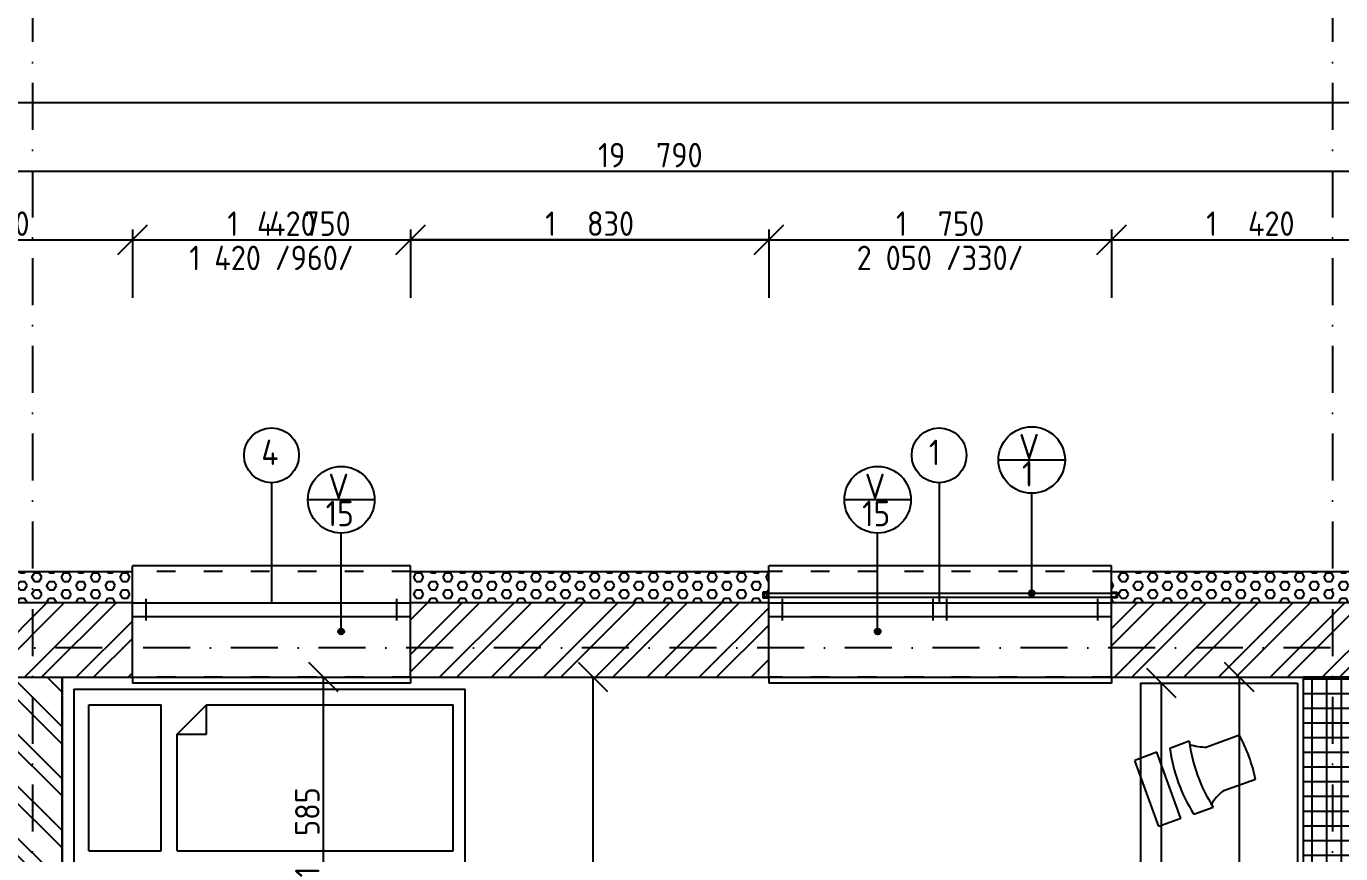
# Model space of a CAD drawing. Extents: x 4511820 to 5180432, y -1526536 to -944957.
# Drawn here: x 5014158 to 5020872, y -1246085 to -1241859 of the extents above; entities that cross this region are included whole.
import ezdxf

# ---------------------------------------------------------------- set-up
doc = ezdxf.new("R2010")
doc.units = 0
doc.header["$MEASUREMENT"] = 0
doc.linetypes.add('ACAD_ISO03W100', pattern=[30, 12, -18])
doc.linetypes.add('BODKOCIARKOVANA_3', pattern=[5.6, 3, -1.3, 0, -1.3])
doc.layers.get('0').update_dxf_attribs({"linetype": 'CONTINUOUS'})
doc.layers.get('Defpoints').update_dxf_attribs({"color": 61, "linetype": 'CONTINUOUS'})
for name, color, linetype in [('KÓTY', 4, 'CONTINUOUS'), ('MÚRY', 1, 'CONTINUOUS'), ('OKNÁ', 143, 'CONTINUOUS'), ('osi', 253, 'CONTINUOUS'), ('Plochy', 41, 'CONTINUOUS'), ('TENKÁ', 7, 'CONTINUOUS'), ('ZARIADENIE', 47, 'CONTINUOUS'), ('ŠRAFY', 82, 'CONTINUOUS')]:
    doc.layers.add(name, color=color, linetype=linetype)
doc.styles.add('STYLE1', font='isocp.shx')
doc.dimstyles.new('STANDARD-50', dxfattribs={"dimtxt": 125, "dimasz": 150, "dimexe": 10, "dimexo": 200, "dimgap": 20, "dimtad": 1, "dimdsep": 46, "dimlunit": 6, "dimtxsty": 'STYLE1', "dimblk1": 'OBLIQUE', "dimblk2": 'OBLIQUE', "dimsah": 1, "dimcen": 2.5, "dimse1": 1, "dimse2": 1, "dimadec": 0, "dimazin": 0, "dimtfac": 1, "dimtmove": 1, "dimatfit": 3, "dimldrblk": 'OBLIQUE', "dimfxl": 1, "dimtolj": 1, "dimtzin": 0, "dimarcsym": 0})
pattern_1 = [(45, (584112, 2493.08), (-132.5825215, 132.5825215), []), (45, (584200.39, 2493.08), (-132.5825215, 132.5825215), [])]
pattern_2 = [(0, (0, -89070.035), (0, 43.3012702), [25, -50]), (120, (0, -89070.035), (-37.5, -21.6506351), [25, -50]), (60, (25, -89070.035), (-37.5, 21.6506351), [25, -50])]

# ---------------------------------------------------------------- blocks, each defined once
blk = doc.blocks.new('_OBLIQUE')
at = {"color": 0, "linetype": 'ByBlock'}
blk.add_line((-0.5, -0.5), (0.5, 0.5), dxfattribs=at)
blk = doc.blocks.new('*D13954')
at = {"layer": 'Defpoints', "color": 0}
for p in [(5027241, -1241679.2), (4994251, -1242249.7), (4994251, -1242249.7)]:
    blk.add_point(p, dxfattribs=at)
at = {"layer": 'KÓTY', "color": 0, "lineweight": -2}
blk.add_line((5027241, -1242249.7), (4994251, -1242249.7), dxfattribs=at)
at = {"layer": 'KÓTY', "color": 0, "linetype": 'ByBlock', "lineweight": -2, "xscale": 150, "yscale": 150, "zscale": 150, "rotation": 180}
blk.add_blockref('_OBLIQUE', (4994251, -1242249.7), dxfattribs=at)
at = {"layer": 'KÓTY', "color": 0, "linetype": 'ByBlock', "lineweight": -2, "xscale": 150, "yscale": 150, "zscale": 150}
blk.add_blockref('_OBLIQUE', (5027241, -1242249.7), dxfattribs=at)
at = {"layer": 'KÓTY', "color": 0, "insert": (5010746, -1242167.1), "char_height": 125, "attachment_point": 5, "style": 'STYLE1'}
blk.add_mtext('\\A1;32ﾠ990', dxfattribs=at)
blk = doc.blocks.new('*D13955')
at = {"layer": 'Defpoints', "color": 0}
for p in [(5027241, -1242599.7), (5007451, -1244804.2), (5027241, -1244804.2)]:
    blk.add_point(p, dxfattribs=at)
at = {"layer": 'KÓTY', "color": 0, "lineweight": -2}
blk.add_line((5007451, -1242599.7), (5027241, -1242599.7), dxfattribs=at)
at = {"layer": 'KÓTY', "color": 0, "linetype": 'ByBlock', "lineweight": -2, "xscale": 150, "yscale": 150, "zscale": 150, "rotation": 180}
blk.add_blockref('_OBLIQUE', (5007451, -1242599.7), dxfattribs=at)
at = {"layer": 'KÓTY', "color": 0, "linetype": 'ByBlock', "lineweight": -2, "xscale": 150, "yscale": 150, "zscale": 150}
blk.add_blockref('_OBLIQUE', (5027241, -1242599.7), dxfattribs=at)
at = {"layer": 'KÓTY', "color": 0, "insert": (5017346, -1242517.1), "char_height": 125, "attachment_point": 5, "style": 'STYLE1'}
blk.add_mtext('\\A1;19ﾠ790', dxfattribs=at)
blk = doc.blocks.new('*D13969')
at = {"layer": 'Defpoints', "color": 0}
for p in [(5016121, -1242949.7), (5016121, -1244804.2), (5017951, -1244804.2)]:
    blk.add_point(p, dxfattribs=at)
at = {"layer": 'KÓTY', "color": 0, "lineweight": -2}
blk.add_line((5017951, -1242949.7), (5016121, -1242949.7), dxfattribs=at)
at = {"layer": 'KÓTY', "color": 0, "linetype": 'ByBlock', "lineweight": -2, "xscale": 150, "yscale": 150, "zscale": 150, "rotation": 180}
blk.add_blockref('_OBLIQUE', (5016121, -1242949.7), dxfattribs=at)
at = {"layer": 'KÓTY', "color": 0, "linetype": 'ByBlock', "lineweight": -2, "xscale": 150, "yscale": 150, "zscale": 150}
blk.add_blockref('_OBLIQUE', (5017951, -1242949.7), dxfattribs=at)
at = {"layer": 'KÓTY', "color": 0, "insert": (5017036, -1242867.1), "char_height": 125, "attachment_point": 5, "style": 'STYLE1'}
blk.add_mtext('\\A1;1ﾠ830', dxfattribs=at)
blk = doc.blocks.new('*D13970')
at = {"layer": 'Defpoints', "color": 0}
for p in [(5017951, -1242949.7), (5016121, -1244804.2), (5017951, -1244804.2)]:
    blk.add_point(p, dxfattribs=at)
at = {"layer": 'KÓTY', "color": 0, "lineweight": -2}
blk.add_line((5016121, -1242949.7), (5017951, -1242949.7), dxfattribs=at)
at = {"layer": 'KÓTY', "color": 0, "linetype": 'ByBlock', "lineweight": -2, "xscale": 150, "yscale": 150, "zscale": 150, "rotation": 180}
blk.add_blockref('_OBLIQUE', (5016121, -1242949.7), dxfattribs=at)
at = {"layer": 'KÓTY', "color": 0, "linetype": 'ByBlock', "lineweight": -2, "xscale": 150, "yscale": 150, "zscale": 150}
blk.add_blockref('_OBLIQUE', (5017951, -1242949.7), dxfattribs=at)
at = {"layer": 'KÓTY', "color": 0, "insert": (5017036, -1242867.1), "char_height": 125, "attachment_point": 5, "style": 'STYLE1'}
blk.add_mtext('\\A1;1ﾠ830', dxfattribs=at)
blk = doc.blocks.new('*D13971')
at = {"layer": 'Defpoints', "color": 0}
for p in [(5019701, -1242949.7), (5017951, -1244804.2), (5019701, -1244804.2)]:
    blk.add_point(p, dxfattribs=at)
at = {"layer": 'KÓTY', "color": 0, "lineweight": -2}
blk.add_line((5017951, -1242949.7), (5019701, -1242949.7), dxfattribs=at)
at = {"layer": 'KÓTY', "color": 0, "linetype": 'ByBlock', "lineweight": -2, "xscale": 150, "yscale": 150, "zscale": 150, "rotation": 180}
blk.add_blockref('_OBLIQUE', (5017951, -1242949.7), dxfattribs=at)
at = {"layer": 'KÓTY', "color": 0, "linetype": 'ByBlock', "lineweight": -2, "xscale": 150, "yscale": 150, "zscale": 150}
blk.add_blockref('_OBLIQUE', (5019701, -1242949.7), dxfattribs=at)
at = {"layer": 'KÓTY', "color": 0, "insert": (5018826, -1242867.1), "char_height": 125, "attachment_point": 5, "style": 'STYLE1'}
blk.add_mtext('\\A1;1ﾠ750', dxfattribs=at)
blk = doc.blocks.new('*D13972')
at = {"layer": 'Defpoints', "color": 0}
for p in [(5021121, -1242949.7), (5019701, -1244804.2), (5021121, -1244804.2)]:
    blk.add_point(p, dxfattribs=at)
at = {"layer": 'KÓTY', "color": 0, "lineweight": -2}
blk.add_line((5019701, -1242949.7), (5021121, -1242949.7), dxfattribs=at)
at = {"layer": 'KÓTY', "color": 0, "linetype": 'ByBlock', "lineweight": -2, "xscale": 150, "yscale": 150, "zscale": 150, "rotation": 180}
blk.add_blockref('_OBLIQUE', (5019701, -1242949.7), dxfattribs=at)
at = {"layer": 'KÓTY', "color": 0, "linetype": 'ByBlock', "lineweight": -2, "xscale": 150, "yscale": 150, "zscale": 150}
blk.add_blockref('_OBLIQUE', (5021121, -1242949.7), dxfattribs=at)
at = {"layer": 'KÓTY', "color": 0, "insert": (5020411, -1242867.1), "char_height": 125, "attachment_point": 5, "style": 'STYLE1'}
blk.add_mtext('\\A1;1ﾠ420', dxfattribs=at)
blk = doc.blocks.new('*D14083')
at = {"layer": 'Defpoints', "color": 0}
for p in [(5014701, -1242949.7), (5013201, -1244804.2), (5014701, -1244804.2)]:
    blk.add_point(p, dxfattribs=at)
at = {"layer": 'KÓTY', "color": 0, "lineweight": -2}
blk.add_line((5013201, -1242949.7), (5014701, -1242949.7), dxfattribs=at)
at = {"layer": 'KÓTY', "color": 0, "linetype": 'ByBlock', "lineweight": -2, "xscale": 150, "yscale": 150, "zscale": 150, "rotation": 180}
blk.add_blockref('_OBLIQUE', (5013201, -1242949.7), dxfattribs=at)
at = {"layer": 'KÓTY', "color": 0, "linetype": 'ByBlock', "lineweight": -2, "xscale": 150, "yscale": 150, "zscale": 150}
blk.add_blockref('_OBLIQUE', (5014701, -1242949.7), dxfattribs=at)
at = {"layer": 'KÓTY', "color": 0, "insert": (5013951, -1242867.1), "char_height": 125, "attachment_point": 5, "style": 'STYLE1'}
blk.add_mtext('\\A1;1ﾠ500', dxfattribs=at)
blk = doc.blocks.new('*D14084')
at = {"layer": 'Defpoints', "color": 0}
for p in [(5016121, -1242949.7), (5014701, -1244804.2), (5016121, -1244804.2)]:
    blk.add_point(p, dxfattribs=at)
at = {"layer": 'KÓTY', "color": 0, "lineweight": -2}
blk.add_line((5014701, -1242949.7), (5016121, -1242949.7), dxfattribs=at)
at = {"layer": 'KÓTY', "color": 0, "linetype": 'ByBlock', "lineweight": -2, "xscale": 150, "yscale": 150, "zscale": 150, "rotation": 180}
blk.add_blockref('_OBLIQUE', (5014701, -1242949.7), dxfattribs=at)
at = {"layer": 'KÓTY', "color": 0, "linetype": 'ByBlock', "lineweight": -2, "xscale": 150, "yscale": 150, "zscale": 150}
blk.add_blockref('_OBLIQUE', (5016121, -1242949.7), dxfattribs=at)
at = {"layer": 'KÓTY', "color": 0, "insert": (5015411, -1242867.1), "char_height": 125, "attachment_point": 5, "style": 'STYLE1'}
blk.add_mtext('\\A1;1ﾠ420', dxfattribs=at)
blk = doc.blocks.new('*D30517')
at = {"layer": 'Defpoints', "color": 0}
for p in [(5027241, -1241679.2), (4994251, -1242249.7), (4994251, -1242249.7)]:
    blk.add_point(p, dxfattribs=at)
at = {"layer": 'KÓTY', "color": 0, "lineweight": -2}
blk.add_line((5027241, -1242249.7), (4994251, -1242249.7), dxfattribs=at)
at = {"layer": 'KÓTY', "color": 0, "linetype": 'ByBlock', "lineweight": -2, "xscale": 150, "yscale": 150, "zscale": 150, "rotation": 180}
blk.add_blockref('_OBLIQUE', (4994251, -1242249.7), dxfattribs=at)
at = {"layer": 'KÓTY', "color": 0, "linetype": 'ByBlock', "lineweight": -2, "xscale": 150, "yscale": 150, "zscale": 150}
blk.add_blockref('_OBLIQUE', (5027241, -1242249.7), dxfattribs=at)
at = {"layer": 'KÓTY', "color": 0, "insert": (5010746, -1242167.1), "char_height": 125, "attachment_point": 5, "style": 'STYLE1'}
blk.add_mtext('\\A1;32ﾠ990', dxfattribs=at)
blk = doc.blocks.new('*D30518')
at = {"layer": 'Defpoints', "color": 0}
for p in [(5027241, -1242599.7), (5007451, -1244804.2), (5027241, -1244804.2)]:
    blk.add_point(p, dxfattribs=at)
at = {"layer": 'KÓTY', "color": 0, "lineweight": -2}
blk.add_line((5007451, -1242599.7), (5027241, -1242599.7), dxfattribs=at)
at = {"layer": 'KÓTY', "color": 0, "linetype": 'ByBlock', "lineweight": -2, "xscale": 150, "yscale": 150, "zscale": 150, "rotation": 180}
blk.add_blockref('_OBLIQUE', (5007451, -1242599.7), dxfattribs=at)
at = {"layer": 'KÓTY', "color": 0, "linetype": 'ByBlock', "lineweight": -2, "xscale": 150, "yscale": 150, "zscale": 150}
blk.add_blockref('_OBLIQUE', (5027241, -1242599.7), dxfattribs=at)
at = {"layer": 'KÓTY', "color": 0, "insert": (5017346, -1242517.1), "char_height": 125, "attachment_point": 5, "style": 'STYLE1'}
blk.add_mtext('\\A1;19ﾠ790', dxfattribs=at)
blk = doc.blocks.new('*D30533')
at = {"layer": 'Defpoints', "color": 0}
for p in [(5017951, -1242949.7), (5013201, -1244804.2), (5017951, -1244804.2)]:
    blk.add_point(p, dxfattribs=at)
at = {"layer": 'KÓTY', "color": 0, "lineweight": -2}
blk.add_line((5013201, -1242949.7), (5017951, -1242949.7), dxfattribs=at)
at = {"layer": 'KÓTY', "color": 0, "linetype": 'ByBlock', "lineweight": -2, "xscale": 150, "yscale": 150, "zscale": 150, "rotation": 180}
blk.add_blockref('_OBLIQUE', (5013201, -1242949.7), dxfattribs=at)
at = {"layer": 'KÓTY', "color": 0, "linetype": 'ByBlock', "lineweight": -2, "xscale": 150, "yscale": 150, "zscale": 150}
blk.add_blockref('_OBLIQUE', (5017951, -1242949.7), dxfattribs=at)
at = {"layer": 'KÓTY', "color": 0, "insert": (5015576, -1242867.1), "char_height": 125, "attachment_point": 5, "style": 'STYLE1'}
blk.add_mtext('\\A1;4ﾠ750', dxfattribs=at)
blk = doc.blocks.new('*D30534')
at = {"layer": 'Defpoints', "color": 0}
for p in [(5016121, -1242949.7), (5016121, -1244804.2), (5017951, -1244804.2)]:
    blk.add_point(p, dxfattribs=at)
at = {"layer": 'KÓTY', "color": 0, "lineweight": -2}
blk.add_line((5017951, -1242949.7), (5016121, -1242949.7), dxfattribs=at)
at = {"layer": 'KÓTY', "color": 0, "linetype": 'ByBlock', "lineweight": -2, "xscale": 150, "yscale": 150, "zscale": 150, "rotation": 180}
blk.add_blockref('_OBLIQUE', (5016121, -1242949.7), dxfattribs=at)
at = {"layer": 'KÓTY', "color": 0, "linetype": 'ByBlock', "lineweight": -2, "xscale": 150, "yscale": 150, "zscale": 150}
blk.add_blockref('_OBLIQUE', (5017951, -1242949.7), dxfattribs=at)
at = {"layer": 'KÓTY', "color": 0, "insert": (5017036, -1242867.1), "char_height": 125, "attachment_point": 5, "style": 'STYLE1'}
blk.add_mtext('\\A1;1ﾠ830', dxfattribs=at)
blk = doc.blocks.new('*D30535')
at = {"layer": 'Defpoints', "color": 0}
for p in [(5017951, -1242949.7), (5016121, -1244804.2), (5017951, -1244804.2)]:
    blk.add_point(p, dxfattribs=at)
at = {"layer": 'KÓTY', "color": 0, "lineweight": -2}
blk.add_line((5016121, -1242949.7), (5017951, -1242949.7), dxfattribs=at)
at = {"layer": 'KÓTY', "color": 0, "linetype": 'ByBlock', "lineweight": -2, "xscale": 150, "yscale": 150, "zscale": 150, "rotation": 180}
blk.add_blockref('_OBLIQUE', (5016121, -1242949.7), dxfattribs=at)
at = {"layer": 'KÓTY', "color": 0, "linetype": 'ByBlock', "lineweight": -2, "xscale": 150, "yscale": 150, "zscale": 150}
blk.add_blockref('_OBLIQUE', (5017951, -1242949.7), dxfattribs=at)
at = {"layer": 'KÓTY', "color": 0, "insert": (5017036, -1242867.1), "char_height": 125, "attachment_point": 5, "style": 'STYLE1'}
blk.add_mtext('\\A1;1ﾠ830', dxfattribs=at)
blk = doc.blocks.new('*D30536')
at = {"layer": 'Defpoints', "color": 0}
for p in [(5019701, -1242949.7), (5017951, -1244804.2), (5019701, -1244804.2)]:
    blk.add_point(p, dxfattribs=at)
at = {"layer": 'KÓTY', "color": 0, "lineweight": -2}
blk.add_line((5017951, -1242949.7), (5019701, -1242949.7), dxfattribs=at)
at = {"layer": 'KÓTY', "color": 0, "linetype": 'ByBlock', "lineweight": -2, "xscale": 150, "yscale": 150, "zscale": 150, "rotation": 180}
blk.add_blockref('_OBLIQUE', (5017951, -1242949.7), dxfattribs=at)
at = {"layer": 'KÓTY', "color": 0, "linetype": 'ByBlock', "lineweight": -2, "xscale": 150, "yscale": 150, "zscale": 150}
blk.add_blockref('_OBLIQUE', (5019701, -1242949.7), dxfattribs=at)
at = {"layer": 'KÓTY', "color": 0, "insert": (5018826, -1242867.1), "char_height": 125, "attachment_point": 5, "style": 'STYLE1'}
blk.add_mtext('\\A1;1ﾠ750', dxfattribs=at)
blk = doc.blocks.new('*D30537')
at = {"layer": 'Defpoints', "color": 0}
for p in [(5021121, -1242949.7), (5019701, -1244804.2), (5021121, -1244804.2)]:
    blk.add_point(p, dxfattribs=at)
at = {"layer": 'KÓTY', "color": 0, "lineweight": -2}
blk.add_line((5019701, -1242949.7), (5021121, -1242949.7), dxfattribs=at)
at = {"layer": 'KÓTY', "color": 0, "linetype": 'ByBlock', "lineweight": -2, "xscale": 150, "yscale": 150, "zscale": 150, "rotation": 180}
blk.add_blockref('_OBLIQUE', (5019701, -1242949.7), dxfattribs=at)
at = {"layer": 'KÓTY', "color": 0, "linetype": 'ByBlock', "lineweight": -2, "xscale": 150, "yscale": 150, "zscale": 150}
blk.add_blockref('_OBLIQUE', (5021121, -1242949.7), dxfattribs=at)
at = {"layer": 'KÓTY', "color": 0, "insert": (5020411, -1242867.1), "char_height": 125, "attachment_point": 5, "style": 'STYLE1'}
blk.add_mtext('\\A1;1ﾠ420', dxfattribs=at)
blk = doc.blocks.new('*D31107')
at = {"layer": 'Defpoints', "color": 0}
for p in [(5015676.5, -1245184.2), (5016041, -1245184.2), (5016041, -1246769.2)]:
    blk.add_point(p, dxfattribs=at)
at = {"layer": 'KÓTY', "color": 0, "lineweight": -2}
blk.add_line((5015676.5, -1246769.2), (5015676.5, -1245184.2), dxfattribs=at)
at = {"layer": 'KÓTY', "color": 0, "linetype": 'ByBlock', "lineweight": -2, "xscale": 150, "yscale": 150, "zscale": 150}
for p, rotation in [((5015676.5, -1245184.2), 90), ((5015676.5, -1246769.2), 270)]:
    blk.add_blockref('_OBLIQUE', p, dxfattribs=dict(at, rotation=rotation))
at = {"layer": 'KÓTY', "color": 0, "insert": (5015594, -1245976.7), "char_height": 125, "attachment_point": 5, "rotation": 90, "style": 'STYLE1'}
blk.add_mtext('\\A1;1ﾠ585', dxfattribs=at)
blk = doc.blocks.new('*D31125')
at = {"layer": 'Defpoints', "color": 0}
for p in [(5017053.5, -1245184.2), (5018661, -1245184.2), (5018681, -1248269.2)]:
    blk.add_point(p, dxfattribs=at)
at = {"layer": 'KÓTY', "color": 0, "lineweight": -2}
blk.add_line((5017053.5, -1248269.2), (5017053.5, -1245184.2), dxfattribs=at)
at = {"layer": 'KÓTY', "color": 0, "linetype": 'ByBlock', "lineweight": -2, "xscale": 150, "yscale": 150, "zscale": 150}
for p, rotation in [((5017053.5, -1245184.2), 90), ((5017053.5, -1248269.2), 270)]:
    blk.add_blockref('_OBLIQUE', p, dxfattribs=dict(at, rotation=rotation))
at = {"layer": 'KÓTY', "color": 0, "insert": (5016971, -1246726.7), "char_height": 125, "attachment_point": 5, "rotation": 90, "style": 'STYLE1'}
blk.add_mtext('\\A1;3ﾠ085', dxfattribs=at)
blk = doc.blocks.new('*D31138')
at = {"layer": 'Defpoints', "color": 0}
for p in [(5020354.5, -1245184.2), (5020681, -1245184.2), (5020681, -1248519.2)]:
    blk.add_point(p, dxfattribs=at)
at = {"layer": 'KÓTY', "color": 0, "lineweight": -2}
blk.add_line((5020354.5, -1248519.2), (5020354.5, -1245184.2), dxfattribs=at)
at = {"layer": 'KÓTY', "color": 0, "linetype": 'ByBlock', "lineweight": -2, "xscale": 150, "yscale": 150, "zscale": 150}
for p, rotation in [((5020354.5, -1245184.2), 90), ((5020354.5, -1248519.2), 270)]:
    blk.add_blockref('_OBLIQUE', p, dxfattribs=dict(at, rotation=rotation))
at = {"layer": 'KÓTY', "color": 0, "insert": (5020272, -1246851.7), "char_height": 125, "attachment_point": 5, "rotation": 90, "style": 'STYLE1'}
blk.add_mtext('\\A1;3ﾠ335', dxfattribs=at)
blk = doc.blocks.new('*D31144')
at = {"layer": 'Defpoints', "color": 0}
for p in [(5018681, -1245214.2), (5019957, -1245214.2), (5018681, -1248269.2)]:
    blk.add_point(p, dxfattribs=at)
at = {"layer": 'KÓTY', "color": 0, "lineweight": -2}
blk.add_line((5019957, -1248269.2), (5019957, -1245214.2), dxfattribs=at)
at = {"layer": 'KÓTY', "color": 0, "linetype": 'ByBlock', "lineweight": -2, "xscale": 150, "yscale": 150, "zscale": 150}
for p, rotation in [((5019957, -1245214.2), 90), ((5019957, -1248269.2), 270)]:
    blk.add_blockref('_OBLIQUE', p, dxfattribs=dict(at, rotation=rotation))
at = {"layer": 'KÓTY', "color": 0, "insert": (5019874.5, -1246741.7), "char_height": 125, "attachment_point": 5, "rotation": 90, "style": 'STYLE1'}
blk.add_mtext('\\A1;3ﾠ055', dxfattribs=at)
blk = doc.blocks.new('JEDNOPOSTEL')
at = {"layer": 'ZARIADENIE', "ltscale": 0.25}
for p, q in [((4449069, -1322230.2), (4447069, -1322230.2)), ((4447069, -1323130.2), (4447069, -1322230.2)), ((4449069, -1322230.2), (4449069, -1323130.2)), ((4449069, -1323130.2), (4447069, -1323130.2)), ((4448913, -1323349.6), (4448929.1, -1323317.4))]:
    blk.add_line(p, q, dxfattribs=at)
at = {"layer": 'ZARIADENIE', "color": 76, "ltscale": 0.25}
for p, q in [((4448390.6, -1322311.3), (4447130.6, -1322311.3)), ((4447130.6, -1323056.9), (4447130.6, -1322311.3)), ((4448540.6, -1322461.3), (4448390.6, -1322311.3)), ((4448390.6, -1322461.3), (4448390.6, -1322311.3)), ((4448992.6, -1322311.3), (4448623.3, -1322311.3)), ((4448623.3, -1323056.9), (4448623.3, -1322311.3)), ((4448992.6, -1323056.9), (4448992.6, -1322311.3)), ((4448540.6, -1322461.3), (4448390.6, -1322461.3)), ((4448540.6, -1323056.9), (4448540.6, -1322461.3)), ((4448540.6, -1323056.9), (4447130.6, -1323056.9)), ((4448992.6, -1323056.9), (4448623.3, -1323056.9))]:
    blk.add_line(p, q, dxfattribs=at)
at = {"layer": 'ZARIADENIE'}
blk.add_lwpolyline([(4448669, -1323160.2), (4448669, -1323560.2), (4449069, -1323560.2), (4449069, -1323160.2)], close=True, dxfattribs=at)
at = {"layer": 'ZARIADENIE', "ltscale": 0.25}
for centre, radius in [((4448929.1, -1323317.4), 69.7), ((4448913, -1323349.6), 51.9)]:
    blk.add_circle(centre, radius, dxfattribs=at)

msp = doc.modelspace()

# ---------------------------------------------------------------- hatches: boundary and pattern name
at = {"layer": 'TENKÁ'}
h = msp.add_hatch(color=256, dxfattribs=at)
h.dxf.hatch_style = 1
h.paths.add_polyline_path([(5017951, -1244774.226), (5017926, -1244774.226), (5017926, -1244754.226), (5017951, -1244754.226), (5017951, -1244749.226), (5017921, -1244749.226), (5017921, -1244779.226), (5017951, -1244779.226)])
h = msp.add_hatch(color=256, dxfattribs=at)
h.dxf.hatch_style = 1
h.paths.add_polyline_path([(5019294, -1244739.226, 2.41421356), (5019309, -1244754.226, 0.41421356)])
h = msp.add_hatch(color=256, dxfattribs=at)
h.dxf.hatch_style = 1
h.paths.add_polyline_path([(5019701, -1244774.226), (5019726, -1244774.226), (5019726, -1244754.226), (5019701, -1244754.226), (5019701, -1244749.226), (5019731, -1244749.226), (5019731, -1244779.226), (5019701, -1244779.226)])
h = msp.add_hatch(color=256, dxfattribs=at)
h.dxf.hatch_style = 1
h.paths.add_polyline_path([(5015767.266, -1244934.9, 2.41421356), (5015782.266, -1244949.9, 0.41421356)])
h = msp.add_hatch(color=256, dxfattribs=at)
h.dxf.hatch_style = 1
h.paths.add_polyline_path([(5018507.12, -1244934.9, 2.41421356), (5018522.12, -1244949.9, 0.41421356)])
at = {"layer": 'ŠRAFY'}
h = msp.add_hatch(dxfattribs=at)
h.set_pattern_fill('HEX', color=256, scale=200)
h.set_pattern_definition(pattern_2)
h.paths.add_polyline_path([(5014701, -1244804.226), (5014701, -1244644.226), (5013201, -1244644.226), (5013201, -1244804.226)])
h = msp.add_hatch(dxfattribs=at)
h.set_pattern_fill('HEX', color=256, scale=200)
h.set_pattern_definition(pattern_2)
h.paths.add_polyline_path([(5017951, -1244644.226), (5016121, -1244644.226), (5016121, -1244804.226), (5017951, -1244804.226)])
h = msp.add_hatch(dxfattribs=at)
h.set_pattern_fill('HEX', color=256, scale=200)
h.set_pattern_definition(pattern_2)
h.paths.add_polyline_path([(5021161, -1244804.226), (5021161, -1244644.226), (5019701, -1244644.226), (5019701, -1244804.226), (5021121, -1244804.226)])
h = msp.add_hatch(dxfattribs=at)
h.set_pattern_fill('ANSI32', color=256, scale=500)
h.set_pattern_definition(pattern_1)
h.paths.add_polyline_path([(5013201, -1245184.226), (5014041, -1245184.226), (5014341, -1245184.226), (5014701, -1245184.226), (5014701, -1244874.226), (5014701, -1244804.226), (5013201, -1244804.226)])
h = msp.add_hatch(dxfattribs=at)
h.set_pattern_fill('ANSI32', color=256, scale=500)
h.set_pattern_definition(pattern_1)
h.paths.add_polyline_path([(5017951, -1244874.226), (5017951, -1244804.226), (5016121, -1244804.226), (5016121, -1244874.226), (5016121, -1245184.226), (5017951, -1245184.226)])
h = msp.add_hatch(dxfattribs=at)
h.set_pattern_fill('ANSI32', color=256, scale=500)
h.set_pattern_definition(pattern_1)
h.paths.add_polyline_path([(5019701, -1245184.226), (5020681, -1245184.226), (5020981, -1245184.226), (5021121, -1245184.226), (5021121, -1244804.226), (5019701, -1244804.226)])
h = msp.add_hatch(dxfattribs=at)
h.set_pattern_fill('ANSI32', color=256, scale=500, angle=90)
h.set_pattern_definition([(135, (515810.9, -44587.94), (-132.5825215, -132.5825215), []), (135, (515810.9, -44499.55), (-132.5825215, -132.5825215), [])])
h.paths.add_polyline_path([(5014341, -1246944.226), (5014341, -1246769.226), (5014341, -1245184.226), (5014041, -1245184.226), (5014041, -1247329.226), (5014041, -1247444.226), (5014041, -1248819.226), (5014041, -1248934.226), (5014341, -1248934.226), (5014341, -1248819.226), (5014341, -1247974.226), (5014341, -1247859.226)])
at = {"layer": 'ŠRAFY', "ltscale": 0.25}
h = msp.add_hatch(dxfattribs=at)
h.set_pattern_fill('ANSI37', color=256, scale=600, angle=45)
h.set_pattern_definition([(90, (-3307273.674, 579782.7), (-75, 1e-14), []), (180, (-3307273.674, 579782.7), (-1e-14, -75), [])])
h.paths.add_polyline_path([(5020681, -1248634.226), (5020681, -1248684.226), (5020981, -1248684.226), (5020981, -1248569.226), (5020981, -1247799.226), (5020981, -1247684.226), (5020981, -1245184.226), (5020681, -1245184.226), (5020681, -1248519.226)])

# ---------------------------------------------------------------- linework, layer by layer
at = {"layer": 'KÓTY', "ltscale": 0.25}
for p, q in [((5014701, -1242896.278), (5014701, -1243246.278)), ((5014701, -1242896.278), (5014701, -1243246.278)), ((5016121, -1242896.278), (5016121, -1243246.278)), ((5017951, -1242896.278), (5017951, -1243246.278)), ((5017951, -1242896.278), (5017951, -1243246.278)), ((5019701, -1242896.278), (5019701, -1243246.278))]:
    msp.add_line(p, q, dxfattribs=at)
at = {"layer": 'MÚRY'}
for p, q in [((5013201, -1244644.226), (5014701, -1244644.226)), ((5014701, -1245184.226), (5014701, -1244644.226)), ((5016121, -1244644.226), (5017951, -1244644.226)), ((5016121, -1245184.226), (5016121, -1244644.226)), ((5017951, -1245184.226), (5017951, -1244644.226)), ((5019701, -1244644.226), (5021181, -1244644.226)), ((5019701, -1245184.226), (5019701, -1244644.226)), ((5014341, -1245184.226), (5014701, -1245184.226)), ((5014341, -1245184.226), (5014341, -1246769.226)), ((5016121, -1245184.226), (5017951, -1245184.226)), ((5019701, -1245184.226), (5020681, -1245184.226)), ((5020681, -1245184.226), (5020681, -1248519.226))]:
    msp.add_line(p, q, dxfattribs=at)
at = {"layer": 'OKNÁ', "ltscale": 0.25}
for p, q in [((5015411, -1244190.372), (5015411, -1244804.226)), ((5018821, -1244190.372), (5018821, -1244804.226)), ((5014771, -1244894.226), (5014771, -1244784.226)), ((5014771, -1244894.226), (5014771, -1244784.226)), ((5016051, -1244894.226), (5016051, -1244784.226)), ((5016051, -1244894.226), (5016051, -1244784.226)), ((5017951, -1244754.226), (5019701, -1244754.226)), ((5017951, -1244774.226), (5019701, -1244774.226)), ((5017951, -1244774.226), (5019701, -1244774.226)), ((5018021, -1244894.226), (5018021, -1244784.226)), ((5018021, -1244894.226), (5018021, -1244784.226)), ((5018791, -1244894.226), (5018791, -1244784.226)), ((5018791, -1244894.226), (5018791, -1244784.226)), ((5018861, -1244894.226), (5018861, -1244784.226)), ((5018861, -1244894.226), (5018861, -1244784.226)), ((5019631, -1244894.226), (5019631, -1244784.226)), ((5019631, -1244894.226), (5019631, -1244784.226)), ((5014701, -1244804.226), (5016121, -1244804.226)), ((5017951, -1244804.226), (5019701, -1244804.226)), ((5014701, -1244874.226), (5016121, -1244874.226)), ((5017951, -1244874.226), (5019701, -1244874.226))]:
    msp.add_line(p, q, dxfattribs=at)
for centre in [(5015411, -1244050.372), (5018821, -1244050.372)]:
    msp.add_circle(centre, 140, dxfattribs=at)
at = {"layer": 'osi', "linetype": 'BODKOCIARKOVANA_3', "ltscale": 80}
for p, q in [((5014191, -1223327.035), (5014191, -1260844.226)), ((5020831, -1223327.035), (5020831, -1260844.226)), ((5041881, -1245034.226), (4978211, -1245034.226))]:
    msp.add_line(p, q, dxfattribs=at)
at = {"layer": 'Plochy'}
msp.add_lwpolyline([(5014341, -1245184.226), (5020681, -1245184.226), (5020681, -1248519.226), (5018681, -1248519.226), (5018681, -1248269.226), (5016041, -1248269.226), (5016041, -1246769.226), (5014341, -1246769.226)], close=True, dxfattribs=at)
at = {"layer": 'TENKÁ', "ltscale": 0.25}
for p, q in [((5019464, -1244074.39), (5019124, -1244074.39)), ((5019294, -1244754.226), (5019294, -1244244.39)), ((5015937.266, -1244277.497), (5015597.266, -1244277.497)), ((5018677.12, -1244277.497), (5018337.12, -1244277.497)), ((5015767.266, -1244949.9), (5015767.266, -1244447.497)), ((5018507.12, -1244949.9), (5018507.12, -1244447.497)), ((5016121, -1244614.226), (5014701, -1244614.226)), ((5014701, -1244644.226), (5014701, -1244614.226)), ((5016121, -1244644.226), (5016121, -1244614.226)), ((5019701, -1244614.226), (5017951, -1244614.226)), ((5017951, -1244644.226), (5017951, -1244614.226)), ((5019701, -1244644.226), (5019701, -1244614.226)), ((5014701, -1245184.226), (5014701, -1245214.226)), ((5016121, -1245184.226), (5016121, -1245214.226)), ((5017951, -1245184.226), (5017951, -1245214.226)), ((5019701, -1245184.226), (5019701, -1245214.226)), ((5016121, -1245214.226), (5014701, -1245214.226)), ((5019701, -1245214.226), (5017951, -1245214.226))]:
    msp.add_line(p, q, dxfattribs=at)
at = {"layer": 'TENKÁ', "linetype": 'ACAD_ISO03W100', "ltscale": 8}
for p, q in [((5016121, -1244644.226), (5014701, -1244644.226)), ((5019701, -1244644.226), (5017951, -1244644.226)), ((5016121, -1245184.226), (5014701, -1245184.226)), ((5019701, -1245184.226), (5017951, -1245184.226))]:
    msp.add_line(p, q, dxfattribs=at)
at = {"layer": 'TENKÁ'}
for p, q in [((5017951, -1244749.226), (5017921, -1244749.226)), ((5017921, -1244749.226), (5017921, -1244779.226)), ((5017951, -1244774.226), (5017921, -1244774.226)), ((5017921, -1244779.226), (5017951, -1244779.226)), ((5017951, -1244754.226), (5017926, -1244754.226)), ((5017926, -1244754.226), (5017926, -1244774.226)), ((5017926, -1244774.226), (5017951, -1244774.226)), ((5019701, -1244749.226), (5019731, -1244749.226)), ((5019701, -1244754.226), (5019726, -1244754.226)), ((5019701, -1244774.226), (5019731, -1244774.226)), ((5019726, -1244774.226), (5019701, -1244774.226)), ((5019731, -1244779.226), (5019701, -1244779.226)), ((5019726, -1244754.226), (5019726, -1244774.226)), ((5019731, -1244749.226), (5019731, -1244779.226)), ((5014701, -1244804.226), (5013201, -1244804.226)), ((5017951, -1244804.226), (5016121, -1244804.226)), ((5021181, -1244804.226), (5019701, -1244804.226)), ((5014041, -1245184.226), (5014341, -1245184.226)), ((5020981, -1245184.226), (5020681, -1245184.226))]:
    msp.add_line(p, q, dxfattribs=at)
at = {"layer": 'TENKÁ', "ltscale": 0.25}
for centre in [(5019294, -1244074.39), (5015767.266, -1244277.497), (5018507.12, -1244277.497)]:
    msp.add_circle(centre, 170, dxfattribs=at)
at = {"layer": 'TENKÁ'}
for centre in [(5019294, -1244754.226), (5015767.266, -1244949.9), (5018507.12, -1244949.9)]:
    msp.add_circle(centre, 15, dxfattribs=at)
at = {"layer": 'ZARIADENIE', "color": 8, "ltscale": 0.25}
for p, q in [((5019999.702, -1245545.484), (5020098.171, -1245509.645)), ((5020354.716, -1245480.12), (5020188.439, -1245540.64)), ((5019933.023, -1245567.552), (5019820.26, -1245608.595)), ((5020056.151, -1245905.842), (5019933.023, -1245567.552)), ((5019943.388, -1245946.884), (5019820.26, -1245608.595)), ((5020436.801, -1245705.647), (5020270.524, -1245766.167)), ((5020122.829, -1245883.774), (5020221.298, -1245847.934)), ((5020056.151, -1245905.842), (5019943.388, -1245946.884))]:
    msp.add_line(p, q, dxfattribs=at)
at = {"layer": 'ZARIADENIE'}
msp.add_lwpolyline([(5020651, -1245214.226), (5020651, -1246814.226), (5019851, -1246814.226), (5019851, -1245214.226)], close=True, dxfattribs=at)
at = {"layer": 'ZARIADENIE', "color": 8, "ltscale": 0.25}
for centre, radius, start, end in [((5020911.488, -1245405.173), 820, 187.3196165, 212.6803835), ((5020184.266, -1245270.494), 270.179, 251.9719024, 270.8849629), ((5019633.506, -1245870.321), 820, 11.5850319, 28.4149681), ((5020813.02, -1245441.013), 820, 187.3196165, 212.6803835), ((5020440.974, -1245975.793), 270.179, 129.1150371, 148.0280975)]:
    msp.add_arc(centre, radius, start, end, dxfattribs=at)

# ---------------------------------------------------------------- block references
at = {"layer": 'ZARIADENIE', "color": 2, "xscale": -1}
msp.add_blockref('JEDNOPOSTEL', (9463470, 76985.965), dxfattribs=at)

# ---------------------------------------------------------------- texts
at = {"layer": 'KÓTY', "char_height": 125, "attachment_point": 5, "style": 'STYLE1'}
for s, insert in [('\\A1;1 420 /960/', (5015411, -1243042.138)), ('\\A1;2 050 /330/', (5018826, -1243042.138))]:
    msp.add_mtext(s, dxfattribs=dict(at, insert=insert))
at = {"layer": 'TENKÁ', "style": 'STYLE1'}
for s, p in [('4', (5015358.97, -1244100.372)), ('1', (5018768.97, -1244100.372)), ('V', (5019227.97, -1244070.89)), ('1', (5019244.47, -1244209.527)), ('V', (5015701.235, -1244273.997)), ('V', (5018441.09, -1244273.997)), ('15', (5015687.735, -1244412.633)), ('15', (5018427.59, -1244412.633))]:
    msp.add_text(s, height=130, dxfattribs=at).set_placement(p)

# ---------------------------------------------------------------- dimensions: what is measured, and where the dimension line sits
at = {"layer": 'KÓTY'}
for base, p1, p2, picture, middle in [((4994251, -1242249.681), (5027241, -1241679.226), (4994251, -1242249.681), '*D13954', (5010746, -1242167.138)), ((4994251, -1242249.681), (5027241, -1241679.226), (4994251, -1242249.681), '*D30517', (5010746, -1242167.138)), ((5027241, -1242599.681), (5007451, -1244804.226), (5027241, -1244804.226), '*D13955', (5017346, -1242517.138)), ((5027241, -1242599.681), (5007451, -1244804.226), (5027241, -1244804.226), '*D30518', (5017346, -1242517.138)), ((5014701, -1242949.681), (5013201, -1244804.226), (5014701, -1244804.226), '*D14083', (5013951, -1242867.138)), ((5017951, -1242949.681), (5013201, -1244804.226), (5017951, -1244804.226), '*D30533', (5015576, -1242867.138)), ((5016121, -1242949.681), (5014701, -1244804.226), (5016121, -1244804.226), '*D14084', (5015411, -1242867.138)), ((5016121, -1242949.681), (5017951, -1244804.226), (5016121, -1244804.226), '*D13969', (5017036, -1242867.138)), ((5017951, -1242949.681), (5016121, -1244804.226), (5017951, -1244804.226), '*D13970', (5017036, -1242867.138)), ((5016121, -1242949.681), (5017951, -1244804.226), (5016121, -1244804.226), '*D30534', (5017036, -1242867.138)), ((5017951, -1242949.681), (5016121, -1244804.226), (5017951, -1244804.226), '*D30535', (5017036, -1242867.138)), ((5019701, -1242949.681), (5017951, -1244804.226), (5019701, -1244804.226), '*D13971', (5018826, -1242867.138)), ((5019701, -1242949.681), (5017951, -1244804.226), (5019701, -1244804.226), '*D30536', (5018826, -1242867.138)), ((5021121, -1242949.681), (5019701, -1244804.226), (5021121, -1244804.226), '*D13972', (5020411, -1242867.138)), ((5021121, -1242949.681), (5019701, -1244804.226), (5021121, -1244804.226), '*D30537', (5020411, -1242867.138))]:
    dim = msp.add_linear_dim(base=base, p1=p1, p2=p2, dimstyle='STANDARD-50', dxfattribs=at)
    dim.commit()
    dim.dimension.update_dxf_attribs({"geometry": picture, "text_midpoint": middle})
for base, p1, p2, picture, middle in [((5015676.5, -1245184.226), (5016041, -1246769.226), (5016041, -1245184.226), '*D31107', (5015593.957, -1245976.726)), ((5017053.5, -1245184.226), (5018681, -1248269.226), (5018661, -1245184.226), '*D31125', (5016970.957, -1246726.726)), ((5020354.5, -1245184.226), (5020681, -1248519.226), (5020681, -1245184.226), '*D31138', (5020271.957, -1246851.726)), ((5019957, -1245214.226), (5018681, -1248269.226), (5018681, -1245214.226), '*D31144', (5019874.457, -1246741.726))]:
    dim = msp.add_linear_dim(base=base, p1=p1, p2=p2, angle=90, dimstyle='STANDARD-50', dxfattribs=at)
    dim.commit()
    dim.dimension.update_dxf_attribs({"geometry": picture, "text_midpoint": middle})

doc.saveas('drawing.dxf')
